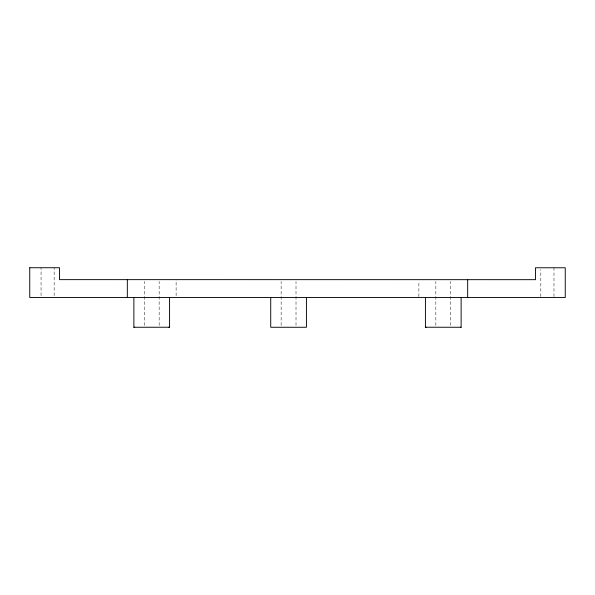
<?xml version="1.0" encoding="UTF-8"?>
<svg xmlns="http://www.w3.org/2000/svg" width="595" height="595" viewBox="0 0 595 595"><rect width="100%" height="100%" fill="white"/><g stroke="black" fill="none" stroke-linecap="round" stroke-linejoin="round"><path stroke-width="0.45" stroke-dasharray="2.98 2.23" d="M41.055 295.626L41.055 267.735M54.145 295.626L54.145 267.735M144.287 325.435L144.287 281.465M159.162 325.435L159.162 281.465M176.12 295.715L176.12 279.65M281.137 325.435L281.137 281.465M296.012 325.435L296.012 281.465M418.88 296.622L418.88 281.45M435.838 325.435L435.838 281.465M450.713 325.435L450.713 281.465M540.818 296.593L540.818 269.632M553.982 296.593L553.982 267.772"/><path stroke-width="0.89" d="M127.33 297.515L127.33 279.643M134.485 327.265L133.875 327.265L133.875 297.478L134.485 297.515M133.875 327.265L169.575 327.235L169.575 297.485M270.725 297.478L270.725 327.265L306.425 327.265L306.425 297.485M460.515 297.515L461.125 297.515L461.125 327.265L425.425 327.228L425.425 297.478M467.67 297.522L467.67 279.665M168.965 327.265L169.575 327.265M425.425 327.265L426.027 327.265M460.515 327.265L461.125 327.265M29.75 267.735L29.75 297.485L565.25 297.515L565.25 267.765L535.5 267.772L535.5 279.672L59.5 279.635L59.5 267.735L29.75 267.735"/></g></svg>
